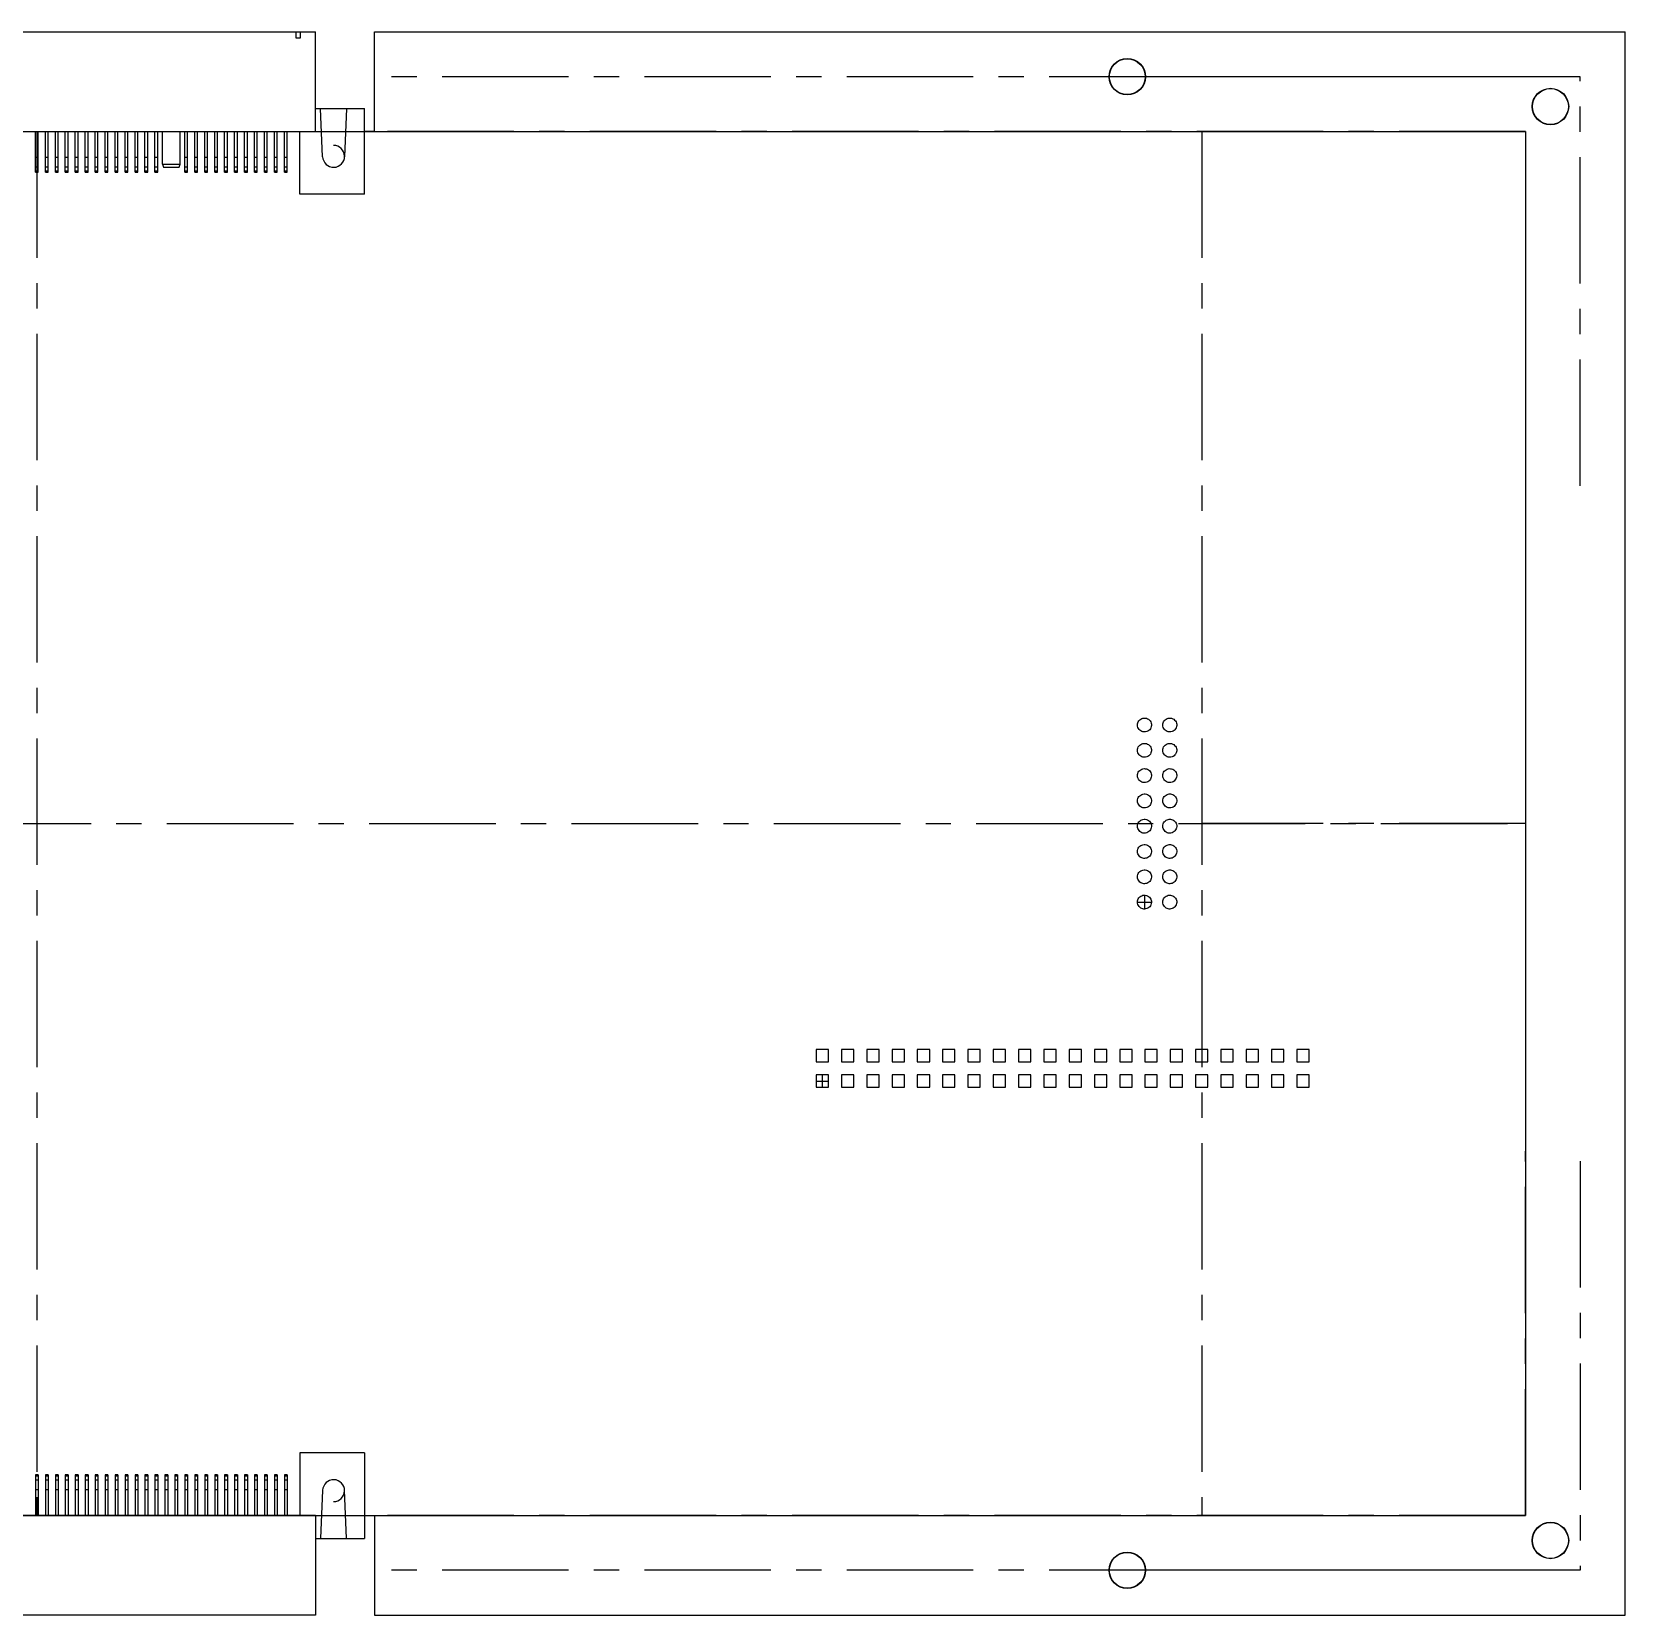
# Model space of a CAD drawing. Header units: millimetres. Extents: x 0 to 319, y -15 to 159.
# Drawn here: x 159 to 319, y 0 to 159 of the extents above; entities that cross this region are included whole.
import ezdxf

# ---------------------------------------------------------------- set-up
doc = ezdxf.new("R2010")
doc.units = ezdxf.units.MM
doc.header["$PDSIZE"] = -1
doc.linetypes.add('CENTERX2', pattern=[20.32, 12.7, -2.54, 2.54, -2.54])

msp = doc.modelspace()

# ---------------------------------------------------------------- linework, layer by layer
at = {"color": 7, "linetype": 'Continuous', "lineweight": 25}
for p, q in [((131.5, 159), (187.5, 159)), ((185.51, 159), (185.51, 158.4)), ((185.51, 158.4), (185.97, 158.4)), ((185.97, 158.4), (185.97, 159)), ((187.5, 149), (187.5, 159)), ((193.4, 149), (193.4, 159)), ((193.4, 159), (319, 159)), ((319, 0), (319, 159)), ((187.5, 151.3), (192.4, 151.3)), ((188.2, 146.45), (187.99, 151.3)), ((190.61, 151.3), (190.4, 146.45)), ((192.4, 142.7), (192.4, 151.3)), ((131.5, 149), (187.5, 149)), ((159.36, 144.9), (159.36, 149)), ((159.64, 144.9), (159.64, 149)), ((160.36, 144.9), (160.36, 149)), ((160.64, 144.9), (160.64, 149)), ((161.36, 144.9), (161.36, 149)), ((161.64, 144.9), (161.64, 149)), ((162.36, 144.9), (162.36, 149)), ((162.64, 144.9), (162.64, 149)), ((163.36, 144.9), (163.36, 149)), ((163.64, 144.9), (163.64, 149)), ((164.36, 144.9), (164.36, 149)), ((164.64, 144.9), (164.64, 149)), ((165.36, 144.9), (165.36, 149)), ((165.64, 144.9), (165.64, 149)), ((166.36, 144.9), (166.36, 149)), ((166.64, 144.9), (166.64, 149)), ((167.36, 144.9), (167.36, 149)), ((167.64, 144.9), (167.64, 149)), ((168.36, 144.9), (168.36, 149)), ((168.64, 144.9), (168.64, 149)), ((169.36, 144.9), (169.36, 149)), ((169.64, 144.9), (169.64, 149)), ((170.36, 144.9), (170.36, 149)), ((170.64, 144.9), (170.64, 149)), ((171.36, 144.9), (171.36, 149)), ((171.64, 144.9), (171.64, 149)), ((172.11, 145.7), (172.11, 149)), ((173.89, 145.7), (173.89, 149)), ((174.36, 144.9), (174.36, 149)), ((174.64, 144.9), (174.64, 149)), ((175.36, 144.9), (175.36, 149)), ((175.64, 144.9), (175.64, 149)), ((176.36, 144.9), (176.36, 149)), ((176.64, 144.9), (176.64, 149)), ((177.36, 144.9), (177.36, 149)), ((177.64, 144.9), (177.64, 149)), ((178.36, 144.9), (178.36, 149)), ((178.64, 144.9), (178.64, 149)), ((179.36, 144.9), (179.36, 149)), ((179.64, 144.9), (179.64, 149)), ((180.36, 144.9), (180.36, 149)), ((180.64, 144.9), (180.64, 149)), ((181.36, 144.9), (181.36, 149)), ((181.64, 144.9), (181.64, 149)), ((182.36, 144.9), (182.36, 149)), ((182.64, 144.9), (182.64, 149)), ((183.36, 144.9), (183.36, 149)), ((183.64, 144.9), (183.64, 149)), ((184.36, 144.9), (184.36, 149)), ((184.64, 144.9), (184.64, 149)), ((185.9, 142.7), (185.9, 149)), ((193.4, 149), (192.4, 149)), ((159.36, 146.4), (159.64, 146.4)), ((160.36, 146.4), (160.64, 146.4)), ((161.36, 146.4), (161.64, 146.4)), ((162.36, 146.4), (162.64, 146.4)), ((163.36, 146.4), (163.64, 146.4)), ((164.36, 146.4), (164.64, 146.4)), ((165.36, 146.4), (165.64, 146.4)), ((166.36, 146.4), (166.64, 146.4)), ((167.36, 146.4), (167.64, 146.4)), ((168.36, 146.4), (168.64, 146.4)), ((169.36, 146.4), (169.64, 146.4)), ((170.36, 146.4), (170.64, 146.4)), ((171.36, 146.4), (171.64, 146.4)), ((172.11, 145.7), (173.89, 145.7)), ((172.11, 145.7), (172.22, 145.41)), ((173.78, 145.41), (173.89, 145.7)), ((174.36, 146.4), (174.64, 146.4)), ((175.36, 146.4), (175.64, 146.4)), ((176.36, 146.4), (176.64, 146.4)), ((177.36, 146.4), (177.64, 146.4)), ((178.36, 146.4), (178.64, 146.4)), ((179.36, 146.4), (179.64, 146.4)), ((180.36, 146.4), (180.64, 146.4)), ((181.36, 146.4), (181.64, 146.4)), ((182.36, 146.4), (182.64, 146.4)), ((183.36, 146.4), (183.64, 146.4)), ((184.36, 146.4), (184.64, 146.4)), ((159.36, 145.46), (159.64, 145.46)), ((159.36, 145.03), (159.64, 145.03)), ((159.36, 144.9), (159.64, 144.9)), ((160.36, 145.46), (160.64, 145.46)), ((160.36, 145.03), (160.64, 145.03)), ((160.36, 144.9), (160.64, 144.9)), ((161.36, 145.46), (161.64, 145.46)), ((161.36, 145.03), (161.64, 145.03)), ((161.36, 144.9), (161.64, 144.9)), ((162.36, 145.46), (162.64, 145.46)), ((162.36, 145.03), (162.64, 145.03)), ((162.36, 144.9), (162.64, 144.9)), ((163.36, 145.46), (163.64, 145.46)), ((163.36, 145.03), (163.64, 145.03)), ((163.36, 144.9), (163.64, 144.9)), ((164.36, 145.46), (164.64, 145.46)), ((164.36, 145.03), (164.64, 145.03)), ((164.36, 144.9), (164.64, 144.9)), ((165.36, 145.46), (165.64, 145.46)), ((165.36, 145.03), (165.64, 145.03)), ((165.36, 144.9), (165.64, 144.9)), ((166.36, 145.46), (166.64, 145.46)), ((166.36, 145.03), (166.64, 145.03)), ((166.36, 144.9), (166.64, 144.9)), ((167.36, 145.46), (167.64, 145.46)), ((167.36, 145.03), (167.64, 145.03)), ((167.36, 144.9), (167.64, 144.9)), ((168.36, 145.46), (168.64, 145.46)), ((168.36, 145.03), (168.64, 145.03)), ((168.36, 144.9), (168.64, 144.9)), ((169.36, 145.46), (169.64, 145.46)), ((169.36, 145.03), (169.64, 145.03)), ((169.36, 144.9), (169.64, 144.9)), ((170.36, 145.46), (170.64, 145.46)), ((170.36, 145.03), (170.64, 145.03)), ((170.36, 144.9), (170.64, 144.9)), ((171.36, 145.46), (171.64, 145.46)), ((171.36, 145.03), (171.64, 145.03)), ((171.36, 144.9), (171.64, 144.9)), ((172.22, 145.41), (173.78, 145.41)), ((174.36, 145.46), (174.64, 145.46)), ((174.36, 145.03), (174.64, 145.03)), ((174.36, 144.9), (174.64, 144.9)), ((175.36, 145.46), (175.64, 145.46)), ((175.36, 145.03), (175.64, 145.03)), ((175.36, 144.9), (175.64, 144.9)), ((176.36, 145.46), (176.64, 145.46)), ((176.36, 145.03), (176.64, 145.03)), ((176.36, 144.9), (176.64, 144.9)), ((177.36, 145.46), (177.64, 145.46)), ((177.36, 145.03), (177.64, 145.03)), ((177.36, 144.9), (177.64, 144.9)), ((178.36, 145.46), (178.64, 145.46)), ((178.36, 145.03), (178.64, 145.03)), ((178.36, 144.9), (178.64, 144.9)), ((179.36, 145.46), (179.64, 145.46)), ((179.36, 145.03), (179.64, 145.03)), ((179.36, 144.9), (179.64, 144.9)), ((180.36, 145.46), (180.64, 145.46)), ((180.36, 145.03), (180.64, 145.03)), ((180.36, 144.9), (180.64, 144.9)), ((181.36, 145.46), (181.64, 145.46)), ((181.36, 145.03), (181.64, 145.03)), ((181.36, 144.9), (181.64, 144.9)), ((182.36, 145.46), (182.64, 145.46)), ((182.36, 145.03), (182.64, 145.03)), ((182.36, 144.9), (182.64, 144.9)), ((183.36, 145.46), (183.64, 145.46)), ((183.36, 145.03), (183.64, 145.03)), ((183.36, 144.9), (183.64, 144.9)), ((184.36, 145.46), (184.64, 145.46)), ((184.36, 145.03), (184.64, 145.03)), ((184.36, 144.9), (184.64, 144.9)), ((192.4, 142.7), (185.9, 142.7)), ((239, 56.79), (237.76, 56.79)), ((237.76, 56.79), (237.76, 55.55)), ((239, 55.55), (239, 56.79)), ((241.54, 56.79), (240.3, 56.79)), ((240.3, 56.79), (240.3, 55.55)), ((241.54, 55.55), (241.54, 56.79)), ((244.08, 56.79), (242.84, 56.79)), ((242.84, 56.79), (242.84, 55.55)), ((244.08, 55.55), (244.08, 56.79)), ((246.62, 56.79), (245.38, 56.79)), ((245.38, 56.79), (245.38, 55.55)), ((246.62, 55.55), (246.62, 56.79)), ((249.16, 56.79), (247.92, 56.79)), ((247.92, 56.79), (247.92, 55.55)), ((249.16, 55.55), (249.16, 56.79)), ((251.7, 56.79), (250.46, 56.79)), ((250.46, 56.79), (250.46, 55.55)), ((251.7, 55.55), (251.7, 56.79)), ((254.24, 56.79), (253, 56.79)), ((253, 56.79), (253, 55.55)), ((254.24, 55.55), (254.24, 56.79)), ((256.78, 56.79), (255.54, 56.79)), ((255.54, 56.79), (255.54, 55.55)), ((256.78, 55.55), (256.78, 56.79)), ((259.32, 56.79), (258.08, 56.79)), ((258.08, 56.79), (258.08, 55.55)), ((259.32, 55.55), (259.32, 56.79)), ((261.86, 56.79), (260.62, 56.79)), ((260.62, 56.79), (260.62, 55.55)), ((261.86, 55.55), (261.86, 56.79)), ((264.4, 56.79), (263.16, 56.79)), ((263.16, 56.79), (263.16, 55.55)), ((264.4, 55.55), (264.4, 56.79)), ((266.94, 56.79), (265.7, 56.79)), ((265.7, 56.79), (265.7, 55.55)), ((266.94, 55.55), (266.94, 56.79)), ((269.48, 56.79), (268.24, 56.79)), ((268.24, 56.79), (268.24, 55.55)), ((269.48, 55.55), (269.48, 56.79)), ((272.02, 56.79), (270.78, 56.79)), ((270.78, 56.79), (270.78, 55.55)), ((272.02, 55.55), (272.02, 56.79)), ((274.56, 56.79), (273.32, 56.79)), ((273.32, 56.79), (273.32, 55.55)), ((274.56, 55.55), (274.56, 56.79)), ((277.1, 56.79), (275.86, 56.79)), ((275.86, 56.79), (275.86, 55.55)), ((277.1, 55.55), (277.1, 56.79)), ((279.64, 56.79), (278.4, 56.79)), ((278.4, 56.79), (278.4, 55.55)), ((279.64, 55.55), (279.64, 56.79)), ((282.18, 56.79), (280.94, 56.79)), ((280.94, 56.79), (280.94, 55.55)), ((282.18, 55.55), (282.18, 56.79)), ((284.72, 56.79), (283.48, 56.79)), ((283.48, 56.79), (283.48, 55.55)), ((284.72, 55.55), (284.72, 56.79)), ((287.26, 56.79), (286.02, 56.79)), ((286.02, 56.79), (286.02, 55.55)), ((287.26, 55.55), (287.26, 56.79)), ((237.76, 55.55), (239, 55.55)), ((240.3, 55.55), (241.54, 55.55)), ((242.84, 55.55), (244.08, 55.55)), ((245.38, 55.55), (246.62, 55.55)), ((247.92, 55.55), (249.16, 55.55)), ((250.46, 55.55), (251.7, 55.55)), ((253, 55.55), (254.24, 55.55)), ((255.54, 55.55), (256.78, 55.55)), ((258.08, 55.55), (259.32, 55.55)), ((260.62, 55.55), (261.86, 55.55)), ((263.16, 55.55), (264.4, 55.55)), ((265.7, 55.55), (266.94, 55.55)), ((268.24, 55.55), (269.48, 55.55)), ((270.78, 55.55), (272.02, 55.55)), ((273.32, 55.55), (274.56, 55.55)), ((275.86, 55.55), (277.1, 55.55)), ((278.4, 55.55), (279.64, 55.55)), ((280.94, 55.55), (282.18, 55.55)), ((283.48, 55.55), (284.72, 55.55)), ((286.02, 55.55), (287.26, 55.55)), ((239, 54.25), (237.76, 54.25)), ((237.76, 54.25), (237.76, 53.01)), ((237.76, 53.01), (239, 53.01)), ((239, 53.01), (239, 54.25)), ((241.54, 54.25), (240.3, 54.25)), ((240.3, 54.25), (240.3, 53.01)), ((240.3, 53.01), (241.54, 53.01)), ((241.54, 53.01), (241.54, 54.25)), ((244.08, 54.25), (242.84, 54.25)), ((242.84, 54.25), (242.84, 53.01)), ((242.84, 53.01), (244.08, 53.01)), ((244.08, 53.01), (244.08, 54.25)), ((246.62, 54.25), (245.38, 54.25)), ((245.38, 54.25), (245.38, 53.01)), ((245.38, 53.01), (246.62, 53.01)), ((246.62, 53.01), (246.62, 54.25)), ((249.16, 54.25), (247.92, 54.25)), ((247.92, 54.25), (247.92, 53.01)), ((247.92, 53.01), (249.16, 53.01)), ((249.16, 53.01), (249.16, 54.25)), ((251.7, 54.25), (250.46, 54.25)), ((250.46, 54.25), (250.46, 53.01)), ((250.46, 53.01), (251.7, 53.01)), ((251.7, 53.01), (251.7, 54.25)), ((254.24, 54.25), (253, 54.25)), ((253, 54.25), (253, 53.01)), ((253, 53.01), (254.24, 53.01)), ((254.24, 53.01), (254.24, 54.25)), ((256.78, 54.25), (255.54, 54.25)), ((255.54, 54.25), (255.54, 53.01)), ((255.54, 53.01), (256.78, 53.01)), ((256.78, 53.01), (256.78, 54.25)), ((259.32, 54.25), (258.08, 54.25)), ((258.08, 54.25), (258.08, 53.01)), ((258.08, 53.01), (259.32, 53.01)), ((259.32, 53.01), (259.32, 54.25)), ((261.86, 54.25), (260.62, 54.25)), ((260.62, 54.25), (260.62, 53.01)), ((260.62, 53.01), (261.86, 53.01)), ((261.86, 53.01), (261.86, 54.25)), ((264.4, 54.25), (263.16, 54.25)), ((263.16, 54.25), (263.16, 53.01)), ((263.16, 53.01), (264.4, 53.01)), ((264.4, 53.01), (264.4, 54.25)), ((266.94, 54.25), (265.7, 54.25)), ((265.7, 54.25), (265.7, 53.01)), ((265.7, 53.01), (266.94, 53.01)), ((266.94, 53.01), (266.94, 54.25)), ((269.48, 54.25), (268.24, 54.25)), ((268.24, 54.25), (268.24, 53.01)), ((268.24, 53.01), (269.48, 53.01)), ((269.48, 53.01), (269.48, 54.25)), ((272.02, 54.25), (270.78, 54.25)), ((270.78, 54.25), (270.78, 53.01)), ((270.78, 53.01), (272.02, 53.01)), ((272.02, 53.01), (272.02, 54.25)), ((274.56, 54.25), (273.32, 54.25)), ((273.32, 54.25), (273.32, 53.01)), ((273.32, 53.01), (274.56, 53.01)), ((274.56, 53.01), (274.56, 54.25)), ((277.1, 54.25), (275.86, 54.25)), ((275.86, 54.25), (275.86, 53.01)), ((275.86, 53.01), (277.1, 53.01)), ((277.1, 53.01), (277.1, 54.25)), ((279.64, 54.25), (278.4, 54.25)), ((278.4, 54.25), (278.4, 53.01)), ((278.4, 53.01), (279.64, 53.01)), ((279.64, 53.01), (279.64, 54.25)), ((282.18, 54.25), (280.94, 54.25)), ((280.94, 54.25), (280.94, 53.01)), ((280.94, 53.01), (282.18, 53.01)), ((282.18, 53.01), (282.18, 54.25)), ((284.72, 54.25), (283.48, 54.25)), ((283.48, 54.25), (283.48, 53.01)), ((283.48, 53.01), (284.72, 53.01)), ((284.72, 53.01), (284.72, 54.25)), ((287.26, 54.25), (286.02, 54.25)), ((286.02, 54.25), (286.02, 53.01)), ((286.02, 53.01), (287.26, 53.01)), ((287.26, 53.01), (287.26, 54.25)), ((185.9, 16.3), (185.9, 10)), ((192.4, 16.3), (185.9, 16.3)), ((192.4, 16.3), (192.4, 7.7)), ((159.64, 14.1), (159.36, 14.1)), ((159.36, 14.1), (159.36, 10)), ((159.64, 13.97), (159.36, 13.97)), ((159.64, 13.54), (159.36, 13.54)), ((159.64, 14.1), (159.64, 10)), ((160.64, 14.1), (160.36, 14.1)), ((160.36, 14.1), (160.36, 10)), ((160.64, 13.97), (160.36, 13.97)), ((160.64, 13.54), (160.36, 13.54)), ((160.64, 14.1), (160.64, 10)), ((161.36, 14.1), (161.36, 10)), ((161.64, 14.1), (161.36, 14.1)), ((161.64, 13.97), (161.36, 13.97)), ((161.64, 13.54), (161.36, 13.54)), ((161.64, 14.1), (161.64, 10)), ((162.64, 14.1), (162.36, 14.1)), ((162.36, 14.1), (162.36, 10)), ((162.64, 13.97), (162.36, 13.97)), ((162.64, 13.54), (162.36, 13.54)), ((162.64, 14.1), (162.64, 10)), ((163.36, 14.1), (163.36, 10)), ((163.64, 14.1), (163.36, 14.1)), ((163.64, 13.97), (163.36, 13.97)), ((163.64, 13.54), (163.36, 13.54)), ((163.64, 14.1), (163.64, 10)), ((164.64, 14.1), (164.36, 14.1)), ((164.36, 14.1), (164.36, 10)), ((164.64, 13.97), (164.36, 13.97)), ((164.64, 13.54), (164.36, 13.54)), ((164.64, 14.1), (164.64, 10)), ((165.64, 14.1), (165.36, 14.1)), ((165.36, 14.1), (165.36, 10)), ((165.64, 13.97), (165.36, 13.97)), ((165.64, 13.54), (165.36, 13.54)), ((165.64, 14.1), (165.64, 10)), ((166.64, 14.1), (166.36, 14.1)), ((166.36, 14.1), (166.36, 10)), ((166.64, 13.97), (166.36, 13.97)), ((166.64, 13.54), (166.36, 13.54)), ((166.64, 14.1), (166.64, 10)), ((167.64, 14.1), (167.36, 14.1)), ((167.36, 14.1), (167.36, 10)), ((167.64, 13.97), (167.36, 13.97)), ((167.64, 13.54), (167.36, 13.54)), ((167.64, 14.1), (167.64, 10)), ((168.36, 14.1), (168.36, 10)), ((168.64, 14.1), (168.36, 14.1)), ((168.64, 13.97), (168.36, 13.97)), ((168.64, 13.54), (168.36, 13.54)), ((168.64, 14.1), (168.64, 10)), ((169.36, 14.1), (169.36, 10)), ((169.64, 14.1), (169.36, 14.1)), ((169.64, 13.97), (169.36, 13.97)), ((169.64, 13.54), (169.36, 13.54)), ((169.64, 14.1), (169.64, 10)), ((170.64, 14.1), (170.36, 14.1)), ((170.36, 14.1), (170.36, 10)), ((170.64, 13.97), (170.36, 13.97)), ((170.64, 13.54), (170.36, 13.54)), ((170.64, 14.1), (170.64, 10)), ((171.64, 14.1), (171.36, 14.1)), ((171.36, 14.1), (171.36, 10)), ((171.64, 13.97), (171.36, 13.97)), ((171.64, 13.54), (171.36, 13.54)), ((171.64, 14.1), (171.64, 10)), ((172.64, 14.1), (172.36, 14.1)), ((172.36, 14.1), (172.36, 10)), ((172.64, 13.97), (172.36, 13.97)), ((172.64, 13.54), (172.36, 13.54)), ((172.64, 14.1), (172.64, 10)), ((173.64, 14.1), (173.36, 14.1)), ((173.36, 14.1), (173.36, 10)), ((173.64, 13.97), (173.36, 13.97)), ((173.64, 13.54), (173.36, 13.54)), ((173.64, 14.1), (173.64, 10)), ((174.64, 14.1), (174.36, 14.1)), ((174.36, 14.1), (174.36, 10)), ((174.64, 13.97), (174.36, 13.97)), ((174.64, 13.54), (174.36, 13.54)), ((174.64, 14.1), (174.64, 10)), ((175.36, 14.1), (175.36, 10)), ((175.64, 14.1), (175.36, 14.1)), ((175.64, 13.97), (175.36, 13.97)), ((175.64, 13.54), (175.36, 13.54)), ((175.64, 14.1), (175.64, 10)), ((176.64, 14.1), (176.36, 14.1)), ((176.36, 14.1), (176.36, 10)), ((176.64, 13.97), (176.36, 13.97)), ((176.64, 13.54), (176.36, 13.54)), ((176.64, 14.1), (176.64, 10)), ((177.36, 14.1), (177.36, 10)), ((177.64, 14.1), (177.36, 14.1)), ((177.64, 13.97), (177.36, 13.97)), ((177.64, 13.54), (177.36, 13.54)), ((177.64, 14.1), (177.64, 10)), ((178.64, 14.1), (178.36, 14.1)), ((178.36, 14.1), (178.36, 10)), ((178.64, 13.97), (178.36, 13.97)), ((178.64, 13.54), (178.36, 13.54)), ((178.64, 14.1), (178.64, 10)), ((179.36, 14.1), (179.36, 10)), ((179.64, 14.1), (179.36, 14.1)), ((179.64, 13.97), (179.36, 13.97)), ((179.64, 13.54), (179.36, 13.54)), ((179.64, 14.1), (179.64, 10)), ((180.36, 14.1), (180.36, 10)), ((180.64, 14.1), (180.36, 14.1)), ((180.64, 13.97), (180.36, 13.97)), ((180.64, 13.54), (180.36, 13.54)), ((180.64, 14.1), (180.64, 10)), ((181.64, 14.1), (181.36, 14.1)), ((181.36, 14.1), (181.36, 10)), ((181.64, 13.97), (181.36, 13.97)), ((181.64, 13.54), (181.36, 13.54)), ((181.64, 14.1), (181.64, 10)), ((182.36, 14.1), (182.36, 10)), ((182.64, 14.1), (182.36, 14.1)), ((182.64, 13.97), (182.36, 13.97)), ((182.64, 13.54), (182.36, 13.54)), ((182.64, 14.1), (182.64, 10)), ((183.36, 14.1), (183.36, 10)), ((183.64, 14.1), (183.36, 14.1)), ((183.64, 13.97), (183.36, 13.97)), ((183.64, 13.54), (183.36, 13.54)), ((183.64, 14.1), (183.64, 10)), ((184.64, 14.1), (184.36, 14.1)), ((184.36, 14.1), (184.36, 10)), ((184.64, 13.97), (184.36, 13.97)), ((184.64, 13.54), (184.36, 13.54)), ((184.64, 14.1), (184.64, 10)), ((159.64, 12.6), (159.36, 12.6)), ((160.64, 12.6), (160.36, 12.6)), ((161.64, 12.6), (161.36, 12.6)), ((162.64, 12.6), (162.36, 12.6)), ((163.64, 12.6), (163.36, 12.6)), ((164.64, 12.6), (164.36, 12.6)), ((165.64, 12.6), (165.36, 12.6)), ((166.64, 12.6), (166.36, 12.6)), ((167.64, 12.6), (167.36, 12.6)), ((168.64, 12.6), (168.36, 12.6)), ((169.64, 12.6), (169.36, 12.6)), ((170.64, 12.6), (170.36, 12.6)), ((171.64, 12.6), (171.36, 12.6)), ((172.64, 12.6), (172.36, 12.6)), ((173.64, 12.6), (173.36, 12.6)), ((174.64, 12.6), (174.36, 12.6)), ((175.64, 12.6), (175.36, 12.6)), ((176.64, 12.6), (176.36, 12.6)), ((177.64, 12.6), (177.36, 12.6)), ((178.64, 12.6), (178.36, 12.6)), ((179.64, 12.6), (179.36, 12.6)), ((180.64, 12.6), (180.36, 12.6)), ((181.64, 12.6), (181.36, 12.6)), ((182.64, 12.6), (182.36, 12.6)), ((183.64, 12.6), (183.36, 12.6)), ((184.64, 12.6), (184.36, 12.6)), ((188.2, 12.55), (187.99, 7.7)), ((190.61, 7.7), (190.4, 12.55)), ((187.5, 10), (131.5, 10)), ((187.5, 10), (187.5, 0)), ((192.4, 10), (193.4, 10)), ((193.4, 10), (193.4, 0)), ((187.5, 7.7), (192.4, 7.7)), ((187.5, 0), (131.5, 0)), ((193.4, 0), (319, 0))]:
    msp.add_line(p, q, dxfattribs=at)
at = {"color": 7, "linetype": 'CENTERX2'}
for p, q in [((314.5, 154.5), (193.4, 154.5)), ((314.5, 113.4), (314.5, 154.5)), ((159.5, 149), (159.5, 10)), ((159.5, 149), (159.5, 10)), ((309, 149), (192.4, 149)), ((276.5, 149), (276.5, 10)), ((276.5, 149), (276.5, 94.5)), ((309, 149), (309, 112.4)), ((10, 79.5), (309, 79.5)), ((309, 79.5), (276.5, 79.5)), ((309, 10), (309, 46.6)), ((314.5, 45.6), (314.5, 4.5)), ((309, 10), (192.4, 10)), ((314.5, 4.5), (193.4, 4.5))]:
    msp.add_line(p, q, dxfattribs=at)
at = {"color": 7, "linetype": 'Continuous'}
for p, q in [((314.5, 154.5), (269, 154.5)), ((10, 149), (309, 149)), ((309, 149), (309, 10)), ((270.73, 72.31), (270.73, 70.91)), ((270.03, 71.61), (271.43, 71.61)), ((237.76, 53.63), (239, 53.63)), ((238.38, 54.25), (238.38, 53.01)), ((10, 10), (309, 10)), ((314.5, 4.5), (269, 4.5))]:
    msp.add_line(p, q, dxfattribs=at)
at = {"color": 7, "linetype": 'Continuous', "lineweight": 25}
for centre, radius in [((269, 154.5), 1.83), ((269, 154.5), 1.8), ((311.5, 151.5), 1.83), ((311.5, 151.5), 1.8), ((311.5, 7.5), 1.83), ((311.5, 7.5), 1.8), ((269, 4.5), 1.83), ((269, 4.5), 1.8)]:
    msp.add_circle(centre, radius, dxfattribs=at)
for centre, start, end in [((189.3, 146.5), 182.5, 90), ((189.3, 12.5), 270, 177.5)]:
    msp.add_arc(centre, 1.1, start, end, dxfattribs=at)
for points, knots in [([(270.73, 88.69), (270.81, 88.7), (270.97, 88.71), (271.18, 88.83), (271.33, 89.01), (271.43, 89.23), (271.44, 89.47), (271.37, 89.7), (271.23, 89.9), (271.04, 90.03), (270.8, 90.1), (270.57, 90.08), (270.35, 89.99), (270.17, 89.83), (270.05, 89.62), (270.02, 89.38), (270.06, 89.15), (270.18, 88.94), (270.36, 88.78), (270.55, 88.7), (270.68, 88.69), (270.73, 88.69)], [0, 0, 0, 0, 0.053689, 0.107377, 0.161066, 0.214755, 0.268444, 0.322132, 0.375821, 0.42951, 0.483199, 0.536887, 0.590576, 0.644265, 0.697953, 0.751642, 0.805331, 0.85902, 0.912708, 0.966397, 1, 1, 1, 1]), ([(273.27, 88.69), (273.35, 88.7), (273.51, 88.71), (273.72, 88.83), (273.87, 89.01), (273.97, 89.23), (273.98, 89.47), (273.91, 89.7), (273.77, 89.9), (273.58, 90.03), (273.34, 90.1), (273.11, 90.08), (272.89, 89.99), (272.71, 89.83), (272.59, 89.62), (272.56, 89.38), (272.6, 89.15), (272.72, 88.94), (272.9, 88.78), (273.09, 88.7), (273.22, 88.69), (273.27, 88.69)], [0, 0, 0, 0, 0.053689, 0.107377, 0.161066, 0.214755, 0.268444, 0.322132, 0.375821, 0.42951, 0.483199, 0.536887, 0.590576, 0.644265, 0.697953, 0.751642, 0.805331, 0.85902, 0.912708, 0.966397, 1, 1, 1, 1]), ([(270.73, 86.15), (270.81, 86.16), (270.97, 86.17), (271.18, 86.29), (271.33, 86.47), (271.43, 86.69), (271.44, 86.93), (271.37, 87.16), (271.23, 87.36), (271.04, 87.49), (270.8, 87.56), (270.57, 87.54), (270.35, 87.45), (270.17, 87.29), (270.05, 87.08), (270.02, 86.84), (270.06, 86.61), (270.18, 86.4), (270.36, 86.24), (270.55, 86.16), (270.68, 86.15), (270.73, 86.15)], [0, 0, 0, 0, 0.053689, 0.107377, 0.161066, 0.214755, 0.268444, 0.322132, 0.375821, 0.42951, 0.483199, 0.536887, 0.590576, 0.644265, 0.697953, 0.751642, 0.805331, 0.85902, 0.912708, 0.966397, 1, 1, 1, 1]), ([(273.27, 86.15), (273.35, 86.16), (273.51, 86.17), (273.72, 86.29), (273.87, 86.47), (273.97, 86.69), (273.98, 86.93), (273.91, 87.16), (273.77, 87.36), (273.58, 87.49), (273.34, 87.56), (273.11, 87.54), (272.89, 87.45), (272.71, 87.29), (272.59, 87.08), (272.56, 86.84), (272.6, 86.61), (272.72, 86.4), (272.9, 86.24), (273.09, 86.16), (273.22, 86.15), (273.27, 86.15)], [0, 0, 0, 0, 0.053689, 0.107377, 0.161066, 0.214755, 0.268444, 0.322132, 0.375821, 0.42951, 0.483199, 0.536887, 0.590576, 0.644265, 0.697953, 0.751642, 0.805331, 0.85902, 0.912708, 0.966397, 1, 1, 1, 1]), ([(270.73, 83.61), (270.81, 83.62), (270.97, 83.63), (271.18, 83.75), (271.33, 83.93), (271.43, 84.15), (271.44, 84.39), (271.37, 84.62), (271.23, 84.82), (271.04, 84.95), (270.8, 85.02), (270.57, 85), (270.35, 84.91), (270.17, 84.75), (270.05, 84.54), (270.02, 84.3), (270.06, 84.07), (270.18, 83.86), (270.36, 83.7), (270.55, 83.62), (270.68, 83.61), (270.73, 83.61)], [0, 0, 0, 0, 0.053689, 0.107377, 0.161066, 0.214755, 0.268444, 0.322132, 0.375821, 0.42951, 0.483199, 0.536887, 0.590576, 0.644265, 0.697953, 0.751642, 0.805331, 0.85902, 0.912708, 0.966397, 1, 1, 1, 1]), ([(273.27, 83.61), (273.35, 83.62), (273.51, 83.63), (273.72, 83.75), (273.87, 83.93), (273.97, 84.15), (273.98, 84.39), (273.91, 84.62), (273.77, 84.82), (273.58, 84.95), (273.34, 85.02), (273.11, 85), (272.89, 84.91), (272.71, 84.75), (272.59, 84.54), (272.56, 84.3), (272.6, 84.07), (272.72, 83.86), (272.9, 83.7), (273.09, 83.62), (273.22, 83.61), (273.27, 83.61)], [0, 0, 0, 0, 0.053689, 0.107377, 0.161066, 0.214755, 0.268444, 0.322132, 0.375821, 0.42951, 0.483199, 0.536887, 0.590576, 0.644265, 0.697953, 0.751642, 0.805331, 0.85902, 0.912708, 0.966397, 1, 1, 1, 1]), ([(270.73, 81.07), (270.81, 81.08), (270.97, 81.09), (271.18, 81.21), (271.33, 81.39), (271.43, 81.61), (271.44, 81.85), (271.37, 82.08), (271.23, 82.28), (271.04, 82.41), (270.8, 82.48), (270.57, 82.46), (270.35, 82.37), (270.17, 82.21), (270.05, 82), (270.02, 81.76), (270.06, 81.53), (270.18, 81.32), (270.36, 81.16), (270.55, 81.08), (270.68, 81.07), (270.73, 81.07)], [0, 0, 0, 0, 0.053689, 0.107377, 0.161066, 0.214755, 0.268444, 0.322132, 0.375821, 0.42951, 0.483199, 0.536887, 0.590576, 0.644265, 0.697953, 0.751642, 0.805331, 0.85902, 0.912708, 0.966397, 1, 1, 1, 1]), ([(273.27, 81.07), (273.35, 81.08), (273.51, 81.09), (273.72, 81.21), (273.87, 81.39), (273.97, 81.61), (273.98, 81.85), (273.91, 82.08), (273.77, 82.28), (273.58, 82.41), (273.34, 82.48), (273.11, 82.46), (272.89, 82.37), (272.71, 82.21), (272.59, 82), (272.56, 81.76), (272.6, 81.53), (272.72, 81.32), (272.9, 81.16), (273.09, 81.08), (273.22, 81.07), (273.27, 81.07)], [0, 0, 0, 0, 0.0536887, 0.1073775, 0.1610662, 0.2147549, 0.2684436, 0.3221324, 0.3758211, 0.4295098, 0.4831985, 0.5368873, 0.590576, 0.6442647, 0.6979535, 0.7516422, 0.8053309, 0.8590196, 0.9127084, 0.9663971, 1, 1, 1, 1]), ([(270.73, 78.53), (270.81, 78.54), (270.97, 78.55), (271.18, 78.67), (271.33, 78.85), (271.43, 79.07), (271.44, 79.31), (271.37, 79.54), (271.23, 79.74), (271.04, 79.87), (270.8, 79.94), (270.57, 79.92), (270.35, 79.83), (270.17, 79.67), (270.05, 79.46), (270.02, 79.22), (270.06, 78.99), (270.18, 78.78), (270.36, 78.62), (270.55, 78.54), (270.68, 78.53), (270.73, 78.53)], [0, 0, 0, 0, 0.053689, 0.107377, 0.161066, 0.214755, 0.268444, 0.322132, 0.375821, 0.42951, 0.483199, 0.536887, 0.590576, 0.644265, 0.697953, 0.751642, 0.805331, 0.85902, 0.912708, 0.966397, 1, 1, 1, 1]), ([(273.27, 78.53), (273.35, 78.54), (273.51, 78.55), (273.72, 78.67), (273.87, 78.85), (273.97, 79.07), (273.98, 79.31), (273.91, 79.54), (273.77, 79.74), (273.58, 79.87), (273.34, 79.94), (273.11, 79.92), (272.89, 79.83), (272.71, 79.67), (272.59, 79.46), (272.56, 79.22), (272.6, 78.99), (272.72, 78.78), (272.9, 78.62), (273.09, 78.54), (273.22, 78.53), (273.27, 78.53)], [0, 0, 0, 0, 0.053689, 0.107377, 0.161066, 0.214755, 0.268444, 0.322132, 0.375821, 0.42951, 0.483199, 0.536887, 0.590576, 0.644265, 0.697953, 0.751642, 0.805331, 0.85902, 0.912708, 0.966397, 1, 1, 1, 1]), ([(270.73, 75.99), (270.81, 76), (270.97, 76.01), (271.18, 76.13), (271.33, 76.31), (271.43, 76.53), (271.44, 76.77), (271.37, 77), (271.23, 77.2), (271.04, 77.33), (270.8, 77.4), (270.57, 77.38), (270.35, 77.29), (270.17, 77.13), (270.05, 76.92), (270.02, 76.68), (270.06, 76.45), (270.18, 76.24), (270.36, 76.08), (270.55, 76), (270.68, 75.99), (270.73, 75.99)], [0, 0, 0, 0, 0.053689, 0.107377, 0.161066, 0.214755, 0.268444, 0.322132, 0.375821, 0.42951, 0.483199, 0.536887, 0.590576, 0.644265, 0.697953, 0.751642, 0.805331, 0.85902, 0.912708, 0.966397, 1, 1, 1, 1]), ([(273.27, 75.99), (273.35, 76), (273.51, 76.01), (273.72, 76.13), (273.87, 76.31), (273.97, 76.53), (273.98, 76.77), (273.91, 77), (273.77, 77.2), (273.58, 77.33), (273.34, 77.4), (273.11, 77.38), (272.89, 77.29), (272.71, 77.13), (272.59, 76.92), (272.56, 76.68), (272.6, 76.45), (272.72, 76.24), (272.9, 76.08), (273.09, 76), (273.22, 75.99), (273.27, 75.99)], [0, 0, 0, 0, 0.053689, 0.107377, 0.161066, 0.214755, 0.268444, 0.322132, 0.375821, 0.42951, 0.483199, 0.536887, 0.590576, 0.644265, 0.697953, 0.751642, 0.805331, 0.85902, 0.912708, 0.966397, 1, 1, 1, 1]), ([(270.73, 73.45), (270.81, 73.46), (270.97, 73.47), (271.18, 73.59), (271.33, 73.77), (271.43, 73.99), (271.44, 74.23), (271.37, 74.46), (271.23, 74.66), (271.04, 74.79), (270.8, 74.86), (270.57, 74.84), (270.35, 74.75), (270.17, 74.59), (270.05, 74.38), (270.02, 74.14), (270.06, 73.91), (270.18, 73.7), (270.36, 73.54), (270.55, 73.46), (270.68, 73.45), (270.73, 73.45)], [0, 0, 0, 0, 0.053689, 0.107377, 0.161066, 0.214755, 0.268444, 0.322132, 0.375821, 0.42951, 0.483199, 0.536887, 0.590576, 0.644265, 0.697953, 0.751642, 0.805331, 0.85902, 0.912708, 0.966397, 1, 1, 1, 1]), ([(273.27, 73.45), (273.35, 73.46), (273.51, 73.47), (273.72, 73.59), (273.87, 73.77), (273.97, 73.99), (273.98, 74.23), (273.91, 74.46), (273.77, 74.66), (273.58, 74.79), (273.34, 74.86), (273.11, 74.84), (272.89, 74.75), (272.71, 74.59), (272.59, 74.38), (272.56, 74.14), (272.6, 73.91), (272.72, 73.7), (272.9, 73.54), (273.09, 73.46), (273.22, 73.45), (273.27, 73.45)], [0, 0, 0, 0, 0.053689, 0.107377, 0.161066, 0.214755, 0.268444, 0.322132, 0.375821, 0.42951, 0.483199, 0.536887, 0.590576, 0.644265, 0.697953, 0.751642, 0.805331, 0.85902, 0.912708, 0.966397, 1, 1, 1, 1]), ([(270.73, 70.91), (270.81, 70.92), (270.97, 70.93), (271.18, 71.05), (271.33, 71.23), (271.43, 71.45), (271.44, 71.69), (271.37, 71.92), (271.23, 72.12), (271.04, 72.25), (270.8, 72.32), (270.57, 72.3), (270.35, 72.21), (270.17, 72.05), (270.05, 71.84), (270.02, 71.6), (270.06, 71.37), (270.18, 71.16), (270.36, 71), (270.55, 70.92), (270.68, 70.91), (270.73, 70.91)], [0, 0, 0, 0, 0.053689, 0.107377, 0.161066, 0.214755, 0.268444, 0.322132, 0.375821, 0.42951, 0.483199, 0.536887, 0.590576, 0.644265, 0.697953, 0.751642, 0.805331, 0.85902, 0.912708, 0.966397, 1, 1, 1, 1]), ([(273.27, 70.91), (273.35, 70.92), (273.51, 70.93), (273.72, 71.05), (273.87, 71.23), (273.97, 71.45), (273.98, 71.69), (273.91, 71.92), (273.77, 72.12), (273.58, 72.25), (273.34, 72.32), (273.11, 72.3), (272.89, 72.21), (272.71, 72.05), (272.59, 71.84), (272.56, 71.6), (272.6, 71.37), (272.72, 71.16), (272.9, 71), (273.09, 70.92), (273.22, 70.91), (273.27, 70.91)], [0, 0, 0, 0, 0.053689, 0.107377, 0.161066, 0.214755, 0.268444, 0.322132, 0.375821, 0.42951, 0.483199, 0.536887, 0.590576, 0.644265, 0.697953, 0.751642, 0.805331, 0.85902, 0.912708, 0.966397, 1, 1, 1, 1])]:
    msp.add_open_spline(points, degree=3, knots=knots, dxfattribs=at)
at = {"color": 7, "linetype": 'Continuous'}
for p in [(270.73, 71.61), (238.38, 53.63)]:
    msp.add_point(p, dxfattribs=at)

doc.saveas('drawing.dxf')
